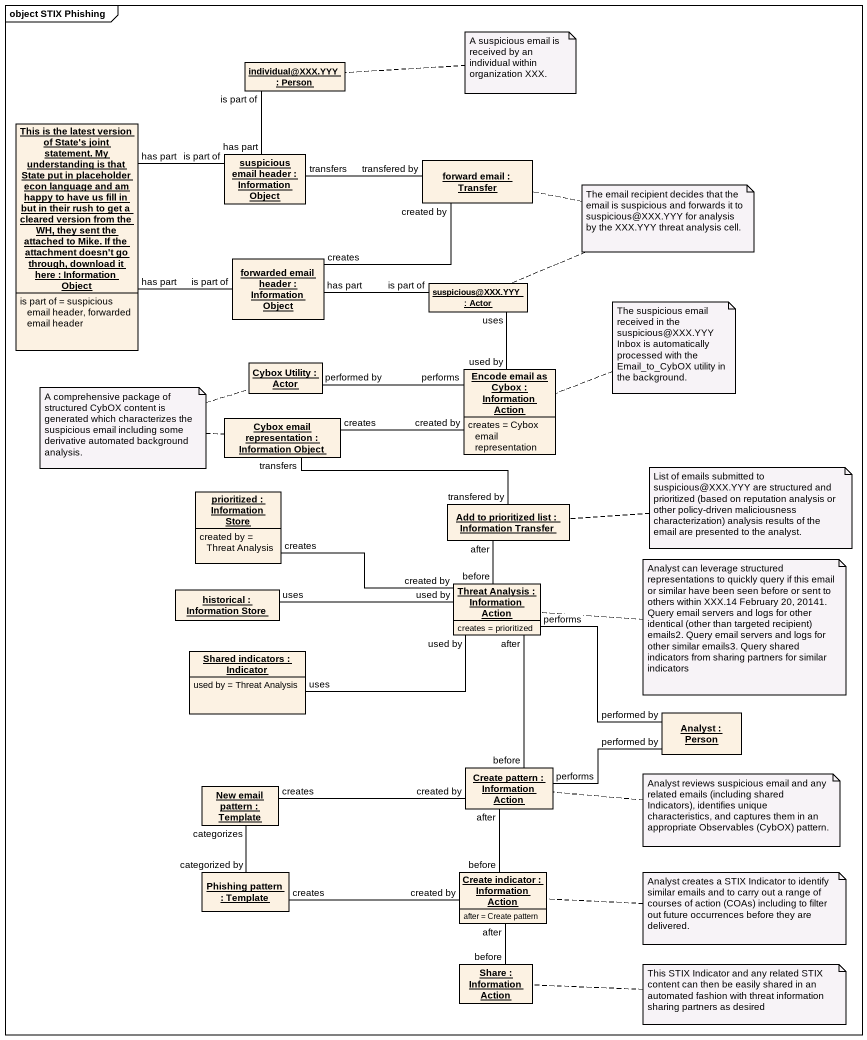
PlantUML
@startuml
mainframe object STIX Phishing
hide circle
hide empty members
object "individual@XXX.YYY : Person" as individual_XXX_YYY
object "This is the latest version of State's joint statement. My understanding is that State put in placeholder econ language and am happy to have us fill in but in their rush to get a cleared version from the WH, they sent the attached to Mike. If the attachment doesn't go through, download it here : Information Object" as This_is_the_latest_version {
  is part of = suspicious email header, forwarded email header
}
object "suspicious email header : Information Object" as suspicious_email_header
object "forward email : Transfer" as forward_email
object "forwarded email header : Information Object" as forwarded_email_header
object "suspicious@XXX.YYY : Actor" as suspicious_XXX_YYY
object "Cybox Utility : Actor" as Cybox_Utility
object "Encode email as Cybox : Information Action" as Encode_email_as_Cybox {
  creates = Cybox email representation
}
object "Cybox email representation : Information Object" as Cybox_email_representation
object "prioritized : Information Store" as prioritized {
  created by = Threat Analysis
}
object "Add to prioritized list : Information Transfer" as Add_to_prioritized_list
object "historical : Information Store" as historical
object "Threat Analysis : Information Action" as Threat_Analysis {
  creates = prioritized
}
object "Shared indicators : Indicator" as Shared_indicators {
  used by = Threat Analysis
}
object "Analyst : Person" as Analyst
object "New email pattern : Template" as New_email_pattern
object "Create pattern : Information Action" as Create_pattern
object "Phishing pattern : Template" as Phishing_pattern
object "Create indicator : Information Action" as Create_indicator {
  after = Create pattern
}
object "Share : Information Action" as Share
individual_XXX_YYY -- suspicious_email_header : is part of\nhas part
suspicious_email_header -left- This_is_the_latest_version : is part of\nhas part
forward_email -left- suspicious_email_header : transfered by\ntransfers
forward_email -left- forwarded_email_header : created by\ncreates
forwarded_email_header -left- This_is_the_latest_version : is part of\nhas part
suspicious_XXX_YYY -left- forwarded_email_header : is part of\nhas part
Cybox_Utility -right- Encode_email_as_Cybox : performed by\nperforms
Encode_email_as_Cybox -up- suspicious_XXX_YYY : uses\nused by
Encode_email_as_Cybox -left- Cybox_email_representation : created by\ncreates
Add_to_prioritized_list -left- Cybox_email_representation : transfers\ntransfered by
Threat_Analysis -left- prioritized : creates\ncreated by
Threat_Analysis -up- Add_to_prioritized_list : after\nbefore
Threat_Analysis -left- historical : used by\nuses
Threat_Analysis -left- Shared_indicators : used by\nuses
Analyst -up- Threat_Analysis : performs\nperformed by
Analyst -left- Create_pattern : performed by\nperforms
Create_pattern -up- Threat_Analysis : after\nbefore
Create_pattern -left- New_email_pattern : created by\ncreates
Phishing_pattern -up- New_email_pattern : categorizes\ncategorized by
Create_indicator -up- Create_pattern : after\nbefore
Create_indicator -left- Phishing_pattern : created by\ncreates
Share -up- Create_indicator : after\nbefore
note right of individual_XXX_YYY : A suspicious email is received by an individual within organization XXX.
note as N2
  The email recipient decides that the email is suspicious and forwards it to suspicious@XXX.YYY for analysis by the XXX.YYY threat analysis cell.
end note
N2 .. forward_email
N2 .. suspicious_XXX_YYY
note right of Encode_email_as_Cybox : The suspicious email received in the suspicious@XXX.YYY Inbox is automatically processed with the Email_to_CybOX utility in the background.
note as N4
  A comprehensive package of structured CybOX content is generated which characterizes the suspicious email including some derivative automated background analysis.
end note
N4 .. Cybox_email_representation
N4 .. Cybox_Utility
note right of Add_to_prioritized_list : List of emails submitted to suspicious@XXX.YYY are structured and prioritized (based on reputation analysis or other policy-driven maliciousness characterization) analysis results of the email are presented to the analyst.
note right of Threat_Analysis : Analyst can leverage structured representations to quickly query if this email or similar have been seen before or sent to others within XXX.14 February 20, 20141. Query email servers and logs for other identical (other than targeted recipient) emails2. Query email servers and logs for other similar emails3. Query shared indicators from sharing partners for similar indicators
note right of Create_pattern : Analyst reviews suspicious email and any related emails (including shared Indicators), identifies unique characteristics, and captures them in an appropriate Observables (CybOX) pattern.
note right of Create_indicator : Analyst creates a STIX Indicator to identify similar emails and to carry out a range of courses of action (COAs) including to filter out future occurrences before they are delivered.
note right of Share : This STIX Indicator and any related STIX content can then be easily shared in an automated fashion with threat information sharing partners as desired
@enduml
